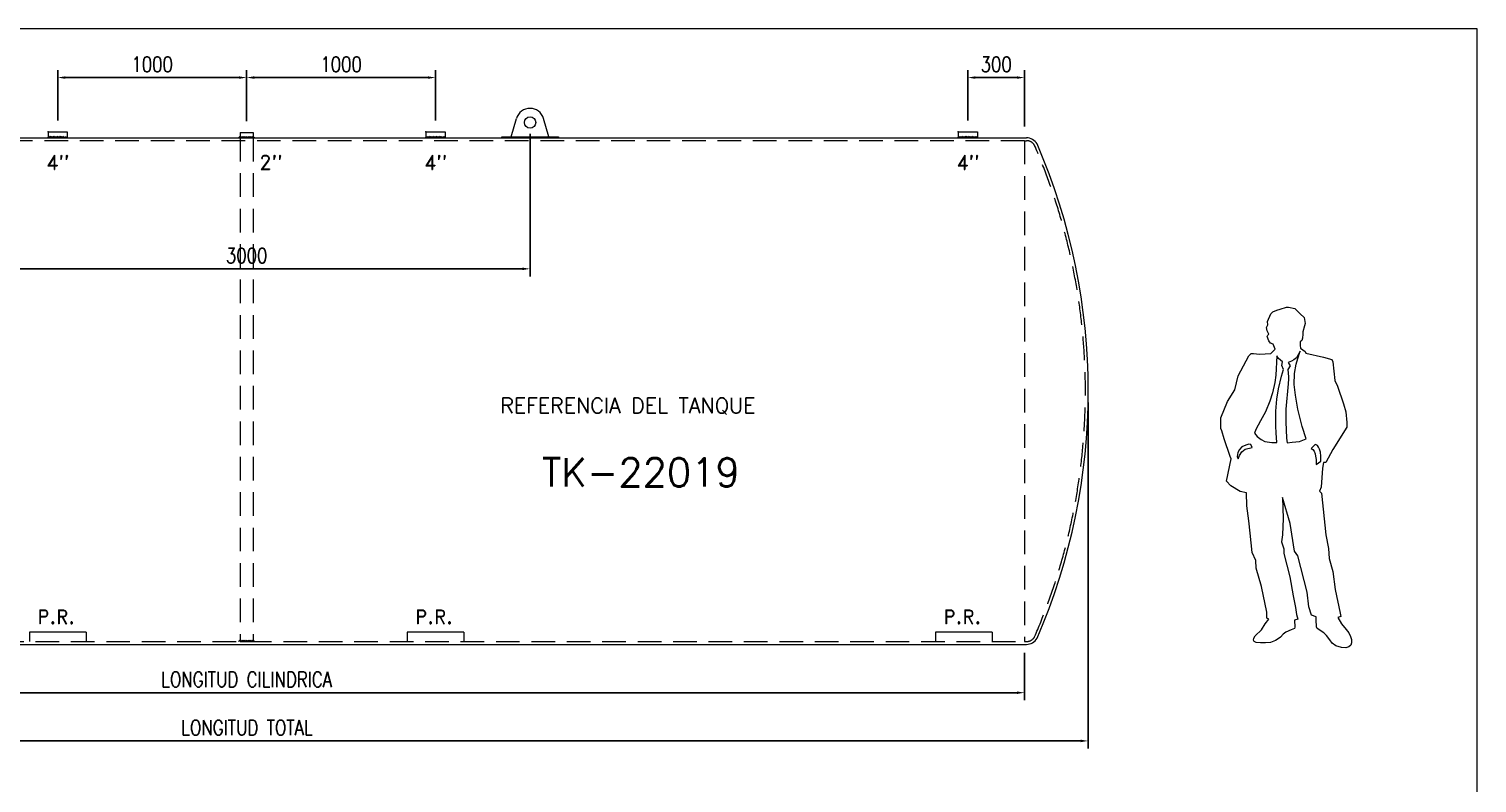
# Model space of a CAD drawing. Extents: x 174420 to 213214, y -41877 to -13498.
# Drawn here: x 205550 to 213214, y -24737 to -20748 of the extents above; entities that cross this region are included whole.
import ezdxf
from ezdxf.enums import TextEntityAlignment as Align

# ---------------------------------------------------------------- set-up
doc = ezdxf.new("R2010")
doc.units = 0
doc.header["$LTSCALE"] = 500
doc.header["$MEASUREMENT"] = 0
doc.linetypes.add('HIDDEN', pattern=[0.375, 0.25, -0.125])
doc.layers.get('0').update_dxf_attribs({"linetype": 'CONTINUOUS', "lineweight": 9})
for name, color, linetype, lineweight in [('COTA', 2, 'CONTINUOUS', 9), ('COTAS', 2, 'CONTINUOUS', 9), ('dibujo', 7, 'CONTINUOUS', 30), ('FIBRA', 3, 'CONTINUOUS', 20), ('INVISIBLE', 1, 'HIDDEN', 9), ('TEXTO', 6, 'CONTINUOUS', 9)]:
    doc.layers.add(name, color=color, linetype=linetype, lineweight=lineweight)
doc.styles.add('ROMAND', font='romand')
doc.styles.get("Standard").update_dxf_attribs({"font": 'SIMPLEX.shx', "width": 0.8, "height": 80})
doc.dimstyles.get("Standard").update_dxf_attribs({"dimtxt": 0.18, "dimasz": 0.18, "dimexe": 0.18, "dimexo": 0.0625, "dimgap": 0.09, "dimtad": 0, "dimtih": 1, "dimtoh": 1, "dimdec": 4, "dimzin": 0, "dimdsep": 46, "dimtxsty": 'Standard', "dimcen": 0.09, "dimadec": 0, "dimazin": 0, "dimtfac": 1, "dimtdec": 4, "dimtofl": 0, "dimtmove": 0, "dimatfit": 3, "dimfxl": 1, "dimtolj": 1, "dimtzin": 0, "dimarcsym": 0})

# ---------------------------------------------------------------- blocks, each defined once
blk = doc.blocks.new('*D265')
at = {"layer": 'COTAS', "color": 0, "lineweight": -2, "transparency": 16777216}
for p, q in [((205701.7, -21232.5), (205701.7, -20965.1)), ((206701.7, -21235.4), (206701.7, -20965.1)), ((205741.7, -21005.1), (206661.7, -21005.1))]:
    blk.add_line(p, q, dxfattribs=at)
at = {"layer": 'COTAS', "color": 0, "transparency": 16777216}
for points in [[(205741.7, -20998.5), (205741.7, -21011.8), (205701.7, -21005.1)], [(206661.7, -20998.5), (206661.7, -21011.8), (206701.7, -21005.1)]]:
    blk.add_solid(points, dxfattribs=at)
at = {"layer": 'COTAS', "color": 0, "lineweight": 9, "transparency": 16777216, "insert": (206201.7, -20935.1), "char_height": 80, "attachment_point": 5}
blk.add_mtext('\\A1;1000', dxfattribs=at)
blk = doc.blocks.new('*D266')
at = {"layer": 'COTAS', "color": 0, "lineweight": -2, "transparency": 16777216}
for p, q in [((206701.7, -21235.4), (206701.7, -20965.1)), ((207701.7, -21232.5), (207701.7, -20965.1)), ((207661.7, -21005.1), (206741.7, -21005.1))]:
    blk.add_line(p, q, dxfattribs=at)
at = {"layer": 'COTAS', "color": 0, "transparency": 16777216}
for points in [[(206741.7, -20998.5), (206741.7, -21011.8), (206701.7, -21005.1)], [(207661.7, -20998.5), (207661.7, -21011.8), (207701.7, -21005.1)]]:
    blk.add_solid(points, dxfattribs=at)
at = {"layer": 'COTAS', "color": 0, "lineweight": 9, "transparency": 16777216, "insert": (207201.7, -20935.1), "char_height": 80, "attachment_point": 5}
blk.add_mtext('\\A1;1000', dxfattribs=at)
blk = doc.blocks.new('*D267')
at = {"layer": 'COTAS', "color": 0, "lineweight": -2, "transparency": 16777216}
for p, q in [((210519.2, -21232.5), (210519.2, -20965.1)), ((210819.2, -21263.9), (210819.2, -20965.1)), ((210559.2, -21005.1), (210779.2, -21005.1))]:
    blk.add_line(p, q, dxfattribs=at)
at = {"layer": 'COTAS', "color": 0, "transparency": 16777216}
for points in [[(210559.2, -20998.5), (210559.2, -21011.8), (210519.2, -21005.1)], [(210779.2, -20998.5), (210779.2, -21011.8), (210819.2, -21005.1)]]:
    blk.add_solid(points, dxfattribs=at)
at = {"layer": 'COTAS', "color": 0, "lineweight": 9, "transparency": 16777216, "insert": (210669.2, -20935.1), "char_height": 80, "attachment_point": 5}
blk.add_mtext('\\A1;300', dxfattribs=at)
blk = doc.blocks.new('*D268')
at = {"layer": 'COTAS', "color": 0, "lineweight": -2, "transparency": 16777216}
for p, q in [((202584.2, -24048.6), (202584.2, -24299.3)), ((210819.2, -24048.6), (210819.2, -24299.3)), ((202624.2, -24259.3), (210779.2, -24259.3))]:
    blk.add_line(p, q, dxfattribs=at)
at = {"layer": 'COTAS', "color": 0, "transparency": 16777216}
for points in [[(202624.2, -24252.6), (202624.2, -24266), (202584.2, -24259.3)], [(210779.2, -24252.6), (210779.2, -24266), (210819.2, -24259.3)]]:
    blk.add_solid(points, dxfattribs=at)
at = {"layer": 'COTAS', "color": 0, "transparency": 16777216, "insert": (206701.7, -24189.3), "char_height": 80, "attachment_point": 5}
blk.add_mtext('\\A1;LONGITUD CILINDRICA', dxfattribs=at)
blk = doc.blocks.new('*D270')
at = {"layer": 'COTAS', "color": 0, "lineweight": -2, "transparency": 16777216}
for p, q in [((205201.7, -21302.9), (205201.7, -22056.9)), ((208201.7, -21302.9), (208201.7, -22056.9)), ((205241.7, -22016.9), (208161.7, -22016.9))]:
    blk.add_line(p, q, dxfattribs=at)
at = {"layer": 'COTAS', "color": 0, "transparency": 16777216}
for points in [[(205241.7, -22010.2), (205241.7, -22023.6), (205201.7, -22016.9)], [(208161.7, -22010.2), (208161.7, -22023.6), (208201.7, -22016.9)]]:
    blk.add_solid(points, dxfattribs=at)
at = {"layer": 'COTAS', "color": 0, "transparency": 16777216, "insert": (206701.7, -21946.9), "char_height": 80, "attachment_point": 5}
blk.add_mtext('\\A1;3000', dxfattribs=at)
blk = doc.blocks.new('*D273')
at = {"layer": 'COTA', "color": 0, "lineweight": -2, "transparency": 16777216}
for p, q in [((202250.8, -22723.7), (202250.8, -24554.4)), ((211156.2, -22723.7), (211156.2, -24554.4)), ((202290.8, -24514.4), (211116.2, -24514.4))]:
    blk.add_line(p, q, dxfattribs=at)
at = {"layer": 'COTA', "color": 0, "transparency": 16777216}
for points in [[(202290.8, -24507.7), (202290.8, -24521.1), (202250.8, -24514.4)], [(211116.2, -24507.7), (211116.2, -24521.1), (211156.2, -24514.4)]]:
    blk.add_solid(points, dxfattribs=at)
at = {"layer": 'COTA', "color": 0, "transparency": 16777216, "insert": (206703.5, -24444.4), "char_height": 80, "attachment_point": 5}
blk.add_mtext('\\A1;LONGITUD TOTAL', dxfattribs=at)
blk = doc.blocks.new('hombre')
at = {"color": 0, "linetype": 'Continuous'}
for points in [[(-7.61, 8.02), (-8.65, 8.49), (-8.65, 11.77), (-11.37, 25.36), (-14.19, 34.92), (-14.46, 38.98), (-16.3, 43.31), (-17.38, 53.5), (-18.15, 60.08), (-19.15, 67.89), (-19.42, 74.87), (-22.74, 75.51), (-27.64, 78.53), (-29.92, 81.04), (-27.44, 92.78), (-28.08, 94.06), (-31.13, 103.35), (-32.4, 107.68), (-33.04, 108.89), (-33.04, 114.45), (-29.35, 123.14), (-25.59, 129.31), (-23.75, 136.73), (-18.15, 147.29), (-16.94, 148.5), (-15.7, 148.5), (-12.45, 148.13), (-6.41, 148.5), (-4.76, 150.31), (-4.26, 150.82), (-5.23, 153.43), (-6.68, 154), (-7.51, 155.21), (-8.35, 157.53), (-8.05, 158.3), (-7.51, 158.83), (-8.35, 160.58), (-8.76, 162.26), (-8.12, 163.73), (-8.25, 165.54), (-6.41, 169.53), (-5.5, 170.54), (-3.29, 171.41), (-1.54, 171.92), (1.81, 173.06), (2.88, 173.06), (6.14, 172.32), (7.18, 171.41), (9.06, 169.5), (11.2, 167.52), (11.67, 164.47), (11.37, 163.13), (10.53, 160.04), (10.53, 158.7), (10.33, 156.59), (9.86, 155.45), (8.96, 154.77), (8.96, 152.83), (9.26, 151.42), (11.67, 149.58), (12.11, 148.74), (21.44, 146.62), (25.73, 145.45), (26.37, 144.17), (27.31, 134.25), (28.81, 131.19), (31.93, 121.93), (33.21, 117.61), (33.81, 111.97), (33.81, 109.52), (26.37, 97.75), (22.61, 90.94), (21.33, 90.97), (20.8, 87.85), (20.09, 77.86), (19.32, 75.64), (20.33, 74.67), (22.61, 52.6), (24.05, 45.32), (24.39, 40.12), (26.33, 33.24), (27.64, 23.68), (30.22, 11.1), (30.56, 9.46), (29.05, 8.92), (30.83, 5.6), (33.41, 2.55), (34.72, 0.74), (35.73, -1.17), (36.19, -2.68), (36.19, -4.56), (35.86, -5.7), (34.85, -6.64), (33.21, -7.21), (30.83, -7.01), (27.94, -6.17), (25.93, -4.66), (24.72, -2.99), (23.05, -0.64), (21.64, 0.84), (18.05, 3.15), (17.71, 3.92), (17.71, 5.17), (17.58, 6.41), (17.58, 8.18), (17.58, 9.16), (14.96, 10.13), (13.65, 14.52), (12.78, 22.27), (7.82, 41.43), (5.97, 43.94), (3.79, 58.7), (-0.23, 72.39), (-0.03, 61.29), (-0.23, 52.6), (-0.87, 48.87), (0.37, 45.15), (0.37, 42.7), (3.49, 30.32), (5.33, 20.4), (6.57, 14.22), (7.18, 10.5), (7.82, 8.02), (5.97, 7.41), (6.14, 3.79), (5.97, 3.09), (4.29, 2.38), (1.44, 1.14), (0, 0), (-1.31, -1.51), (-2.52, -2.48), (-3.96, -3.32), (-6.68, -4.33), (-9.36, -4.56), (-11.87, -4.6), (-14.22, -4.39), (-15.33, -3.82), (-15.7, -3.12), (-15.46, -2.08), (-14.83, -0.77), (-11.44, 2.31), (-9.53, 5.57), (-7.61, 8.02)], [(-3.32, 147.29), (-3.89, 137.06), (-4.39, 133.24), (-5.67, 127.74), (-7.04, 123.31), (-9.29, 117.64), (-11.87, 112.91), (-14.46, 108.28), (-15.1, 106.4), (-13.79, 104.56), (-11.57, 102.98), (-9.59, 102.01), (-5.94, 101.51), (-3.32, 101.47), (-3.72, 106.6), (-3.92, 110.13), (-3.89, 118.01), (-3.32, 124.38), (-2.38, 129.85), (-0.87, 136.56), (0.27, 140.05), (-0.74, 142.26), (-0.23, 144.17), (-1.44, 144.95), (-2.38, 145.85), (-3.32, 147.29)], [(9.02, 149.71), (7.01, 146.29), (5.74, 145.28), (4.49, 144.44), (2.65, 143.77), (3.82, 141.96), (2.52, 140.05), (2.88, 136.29), (2.88, 135.12), (2.62, 132.57), (1.48, 119.18), (1.48, 112.41), (1.88, 103.82), (2.11, 101.37), (4.8, 101.64), (8.76, 102.08), (12.14, 103.35), (10.1, 109.86), (7.82, 119.18), (6.51, 126.46), (5.94, 132.17), (6, 137.97), (6.94, 142.97), (7.78, 145.99), (9.02, 149.71)], [(-23.75, 92.78), (-23.15, 94.66), (-21.87, 96.51), (-19.99, 97.92), (-16.34, 98.89), (-17.11, 100.37), (-18.05, 100.5), (-19.76, 100.06), (-21.8, 99.09), (-23.15, 97.75), (-23.88, 96.14), (-24.35, 94.06), (-23.75, 92.78)], [(14.83, 98.32), (15.67, 97.82), (16.44, 96.81), (16.91, 95.47), (17.21, 94.26), (17.58, 92.42), (17.58, 89.83), (20.03, 91.64), (20.03, 94.23), (19.76, 96.31), (19.25, 97.95), (18.82, 98.99), (18.15, 99.83), (17.51, 100.3), (16.91, 100.47), (14.83, 98.32)]]:
    blk.add_lwpolyline(points, dxfattribs=at)

msp = doc.modelspace()

# ---------------------------------------------------------------- linework, layer by layer
at = {"lineweight": 9}
for p, q in [((205650.9, -21292.5), (205752.5, -21292.5)), ((205650.9, -21292.5), (205650.9, -21323.9)), ((205752.5, -21292.5), (205752.5, -21323.9)), ((206666.8, -21295.4), (206666.8, -21323.9)), ((206666.8, -21295.4), (206736.6, -21295.4)), ((206736.6, -21295.4), (206736.6, -21323.9)), ((207650.9, -21292.5), (207752.5, -21292.5)), ((207650.9, -21292.5), (207650.9, -21323.9)), ((207752.5, -21292.5), (207752.5, -21323.9)), ((210468.4, -21292.5), (210570, -21292.5)), ((210468.4, -21292.5), (210468.4, -21323.9)), ((210570, -21292.5), (210570, -21323.9)), ((202584.2, -21323.9), (210819.2, -21323.9)), ((205752.5, -21323.9), (205650.9, -21323.9)), ((206666.8, -21323.9), (206736.6, -21323.9)), ((207752.5, -21323.9), (207650.9, -21323.9)), ((210570, -21323.9), (210468.4, -21323.9)), ((210819.2, -21323.9), (210829.2, -21323.9)), ((206666.8, -23988.6), (206736.6, -23988.6)), ((202584.2, -24003.6), (210819.2, -24003.6)), ((210819.2, -24003.6), (210829.2, -24003.6))]:
    msp.add_line(p, q, dxfattribs=at)
for centre, radius, start, end in [((210829.2, -21388.9), 65, 30, 90), ((207863.6, -22663.7), 3292.6, 336.6061, 23.3939), ((210829.2, -23938.6), 65, 270, 330)]:
    msp.add_arc(centre, radius, start, end, dxfattribs=at)
at = {"color": 0, "linetype": 'ByBlock', "lineweight": 9}
for p in [(205650.9, -21292.5), (207650.9, -21292.5), (210468.4, -21292.5)]:
    msp.add_point(p, dxfattribs=at)
at = {"layer": 'COTAS', "lineweight": 9}
for p, q in [((205655.4, -21316.5), (205647.7, -21323.9)), ((205661.2, -21316.5), (205653.5, -21323.9)), ((205666.5, -21316.5), (205658.8, -21323.9)), ((205672.5, -21316.5), (205664.8, -21323.9)), ((205678.8, -21316.5), (205671, -21323.9)), ((205684.1, -21316.5), (205676.3, -21323.9)), ((205690.3, -21316.5), (205682.5, -21323.9)), ((205695.9, -21316.5), (205688.2, -21323.9)), ((205702.2, -21316.5), (205694.4, -21323.9)), ((205707.7, -21316.5), (205700, -21323.9)), ((205714, -21316.5), (205706.2, -21323.9)), ((205719.6, -21316.5), (205711.9, -21323.9)), ((205725.8, -21316.5), (205718.1, -21323.9)), ((205731.8, -21316.5), (205724.1, -21323.9)), ((205736.6, -21317.8), (205730.3, -21323.9)), ((205743.1, -21317.8), (205736.7, -21323.9)), ((205748.5, -21317.8), (205742.2, -21323.9)), ((205748.5, -21317.8), (205742.2, -21323.9)), ((205753.7, -21317.8), (205747.4, -21323.9)), ((205753.7, -21317.8), (205747.4, -21323.9)), ((206666.5, -21316.5), (206658.8, -21323.9)), ((206666.8, -21317.8), (206673.1, -21323.9)), ((206671.6, -21316.5), (206679.4, -21323.9)), ((206677.6, -21316.5), (206685.4, -21323.9)), ((206683.8, -21316.5), (206691.6, -21323.9)), ((206689.5, -21316.5), (206697.2, -21323.9)), ((206695.7, -21316.5), (206703.5, -21323.9)), ((206701.3, -21316.5), (206709, -21323.9)), ((206707.5, -21316.5), (206715.3, -21323.9)), ((206713.2, -21316.5), (206720.9, -21323.9)), ((206719.4, -21316.5), (206727.1, -21323.9)), ((206724.7, -21316.5), (206732.4, -21323.9)), ((206730.9, -21316.5), (206738.7, -21323.9)), ((206736.9, -21316.5), (206744.7, -21323.9)), ((207655.4, -21316.5), (207647.7, -21323.9)), ((207661.2, -21316.5), (207653.5, -21323.9)), ((207666.5, -21316.5), (207658.8, -21323.9)), ((207672.5, -21316.5), (207664.8, -21323.9)), ((207678.8, -21316.5), (207671, -21323.9)), ((207684.1, -21316.5), (207676.3, -21323.9)), ((207690.3, -21316.5), (207682.5, -21323.9)), ((207695.9, -21316.5), (207688.2, -21323.9)), ((207702.2, -21316.5), (207694.4, -21323.9)), ((207707.7, -21316.5), (207700, -21323.9)), ((207714, -21316.5), (207706.2, -21323.9)), ((207719.6, -21316.5), (207711.9, -21323.9)), ((207725.8, -21316.5), (207718.1, -21323.9)), ((207731.8, -21316.5), (207724.1, -21323.9)), ((207736.6, -21317.8), (207730.3, -21323.9)), ((207743.1, -21317.8), (207736.7, -21323.9)), ((207748.5, -21317.8), (207742.2, -21323.9)), ((207748.5, -21317.8), (207742.2, -21323.9)), ((207753.7, -21317.8), (207747.4, -21323.9)), ((207753.7, -21317.8), (207747.4, -21323.9)), ((210472.9, -21316.5), (210465.2, -21323.9)), ((210478.7, -21316.5), (210471, -21323.9)), ((210484, -21316.5), (210476.3, -21323.9)), ((210490, -21316.5), (210482.3, -21323.9)), ((210496.3, -21316.5), (210488.5, -21323.9)), ((210501.6, -21316.5), (210493.8, -21323.9)), ((210507.8, -21316.5), (210500, -21323.9)), ((210513.4, -21316.5), (210505.7, -21323.9)), ((210519.7, -21316.5), (210511.9, -21323.9)), ((210525.2, -21316.5), (210517.5, -21323.9)), ((210531.5, -21316.5), (210523.7, -21323.9)), ((210537.1, -21316.5), (210529.4, -21323.9)), ((210543.3, -21316.5), (210535.6, -21323.9)), ((210549.3, -21316.5), (210541.6, -21323.9)), ((210554.1, -21317.8), (210547.8, -21323.9)), ((210560.6, -21317.8), (210554.2, -21323.9)), ((210566, -21317.8), (210559.7, -21323.9)), ((210566, -21317.8), (210559.7, -21323.9)), ((210571.2, -21317.8), (210564.9, -21323.9)), ((210571.2, -21317.8), (210564.9, -21323.9)), ((205551.7, -23938.6), (205551.7, -23988.6)), ((205851.7, -23938.6), (205551.7, -23938.6)), ((205851.7, -23938.6), (205851.7, -23988.6)), ((206666.5, -23981.1), (206658.8, -23988.6)), ((206666.8, -23982.5), (206673.1, -23988.6)), ((206671.6, -23981.1), (206679.4, -23988.6)), ((206677.6, -23981.1), (206685.4, -23988.6)), ((206683.8, -23981.1), (206691.6, -23988.6)), ((206689.5, -23981.1), (206697.2, -23988.6)), ((206695.7, -23981.1), (206703.5, -23988.6)), ((206701.3, -23981.1), (206709, -23988.6)), ((206707.5, -23981.1), (206715.3, -23988.6)), ((206713.2, -23981.1), (206720.9, -23988.6)), ((206719.4, -23981.1), (206727.1, -23988.6)), ((206724.7, -23981.1), (206732.4, -23988.6)), ((206730.9, -23981.1), (206738.7, -23988.6)), ((206736.9, -23981.1), (206744.7, -23988.6)), ((207551.7, -23938.6), (207551.7, -23988.6)), ((207851.7, -23938.6), (207551.7, -23938.6)), ((207851.7, -23938.6), (207851.7, -23988.6)), ((210648.1, -23938.6), (210348.1, -23938.6)), ((210348.1, -23938.6), (210348.1, -23988.6)), ((210648.1, -23938.6), (210648.1, -23988.6))]:
    msp.add_line(p, q, dxfattribs=at)
for points in [[(205650.9, -21316.1), (205650.9, -21323.9), (205642.5, -21323.9)], [(205752.5, -21316.1), (205752.5, -21323.9), (205760.9, -21323.9)], [(206666.8, -21316.1), (206666.8, -21323.9), (206658.4, -21323.9)], [(206736.6, -21316.1), (206736.6, -21323.9), (206745, -21323.9)], [(207650.9, -21316.1), (207650.9, -21323.9), (207642.5, -21323.9)], [(207752.5, -21316.1), (207752.5, -21323.9), (207760.9, -21323.9)], [(210468.4, -21316.1), (210468.4, -21323.9), (210460, -21323.9)], [(210570, -21316.1), (210570, -21323.9), (210578.4, -21323.9)], [(206666.8, -23980.8), (206666.8, -23988.6), (206658.4, -23988.6)], [(206736.6, -23980.8), (206736.6, -23988.6), (206745, -23988.6)]]:
    msp.add_solid(points, dxfattribs=at)
at = {"layer": 'dibujo', "lineweight": 9}
for p, q in [((208101.7, -21317.9), (208129.7, -21221.9)), ((208301.7, -21317.9), (208273.7, -21221.9)), ((208051.7, -21317.9), (208351.7, -21317.9)), ((208351.7, -21323.9), (208051.7, -21323.9)), ((208101.7, -21317.9), (208301.7, -21317.9)), ((208351.7, -21317.9), (208351.7, -21323.9))]:
    msp.add_line(p, q, dxfattribs=at)
at = {"layer": 'dibujo'}
msp.add_line((208051.7, -21317.9), (208051.7, -21323.9), dxfattribs=at)
at = {"layer": 'dibujo', "lineweight": 9}
msp.add_circle((208201.7, -21242.9), 30, dxfattribs=at)
msp.add_arc((208201.7, -21242.9), 75, 16.2602, 163.7398, dxfattribs=at)
at = {"layer": 'FIBRA', "lineweight": 9}
for p, q in [((213214.1, -20748), (201312, -20748)), ((213214.1, -29821), (213214.1, -20748))]:
    msp.add_line(p, q, dxfattribs=at)
at = {"layer": 'INVISIBLE', "lineweight": 9}
for p, q in [((210819.2, -21338.9), (202584.2, -21338.9)), ((206666.8, -21323.9), (206666.8, -23988.6)), ((206736.6, -21323.9), (206736.6, -23988.6)), ((210819.2, -21338.9), (210819.2, -23988.6)), ((210819.2, -21338.9), (210829.2, -21338.9)), ((202584.2, -23988.6), (210819.2, -23988.6)), ((210819.2, -23988.6), (210829.2, -23988.6))]:
    msp.add_line(p, q, dxfattribs=at)
for centre, radius, start, end in [((210829.2, -21388.9), 50, 30, 90), ((207863.9, -22663.7), 3277.4, 336.63356, 23.36644), ((210829.2, -23938.6), 50, 270, 330)]:
    msp.add_arc(centre, radius, start, end, dxfattribs=at)

# ---------------------------------------------------------------- block references
at = {"layer": 'COTAS', "lineweight": 9, "xscale": 10, "yscale": 10, "zscale": 10}
msp.add_blockref('hombre', (212187.6, -23950.3), dxfattribs=at)

# ---------------------------------------------------------------- texts
at = {"layer": 'TEXTO', "lineweight": 9, "style": 'ROMAND'}
for s, p in [('4"', (205701.7, -21490.6)), ('2"', (206830, -21490.6)), ('4"', (207701.7, -21490.6)), ('4"', (210519.2, -21490.6))]:
    msp.add_text(s, height=75, dxfattribs=at).set_placement(p, align=Align.CENTER)
at = {"layer": 'TEXTO', "lineweight": 9}
for s, height, p in [('REFERENCIA DEL TANQUE', 80, (208044.6, -22780.2)), ('TK-22019', 150, (208264.4, -23168.8))]:
    msp.add_text(s, height=height, dxfattribs=at).set_placement(p)
at = {"layer": 'TEXTO', "lineweight": 9, "style": 'ROMAND'}
for p in [(205593.6, -23895.6), (207593.6, -23895.6), (210390, -23895.6)]:
    msp.add_text('P.R.', height=75, dxfattribs=at).set_placement(p)

# ---------------------------------------------------------------- dimensions: what is measured, and where the dimension line sits
at = {"layer": 'COTA'}
dim = msp.add_linear_dim(base=(211156.2, -24514.4), p1=(202250.8, -22663.7), p2=(211156.2, -22663.7), text='LONGITUD TOTAL', dimstyle='Standard', override={"dimscale": 10, "dimtxt": 80, "dimasz": 4, "dimexe": 4, "dimexo": 6, "dimgap": 3, "dimtad": 1, "dimtih": 0, "dimtoh": 0, "dimdec": 0, "dimcen": 1, "dimdle": 1, "dimtdec": 0}, dxfattribs=at)
dim.commit()
dim.dimension.update_dxf_attribs({"geometry": '*D273', "text_midpoint": (206703.5, -24444.4)})
at = {"layer": 'COTAS', "lineweight": 9}
for base, p1, p2, picture, middle in [((206701.7, -21005.1), (205701.7, -21292.5), (206701.7, -21295.4), '*D265', (206201.7, -20935.1)), ((206701.7, -21005.1), (207701.7, -21292.5), (206701.7, -21295.4), '*D266', (207201.7, -20935.1)), ((210819.2, -21005.1), (210519.2, -21292.5), (210819.2, -21323.9), '*D267', (210669.2, -20935.1))]:
    dim = msp.add_linear_dim(base=base, p1=p1, p2=p2, dimstyle='Standard', override={"dimscale": 10, "dimtxt": 80, "dimasz": 4, "dimexe": 4, "dimexo": 6, "dimgap": 3, "dimtad": 1, "dimtih": 0, "dimtoh": 0, "dimdec": 0, "dimcen": 1, "dimdle": 1, "dimtdec": 0}, dxfattribs=at)
    dim.commit()
    dim.dimension.update_dxf_attribs({"geometry": picture, "text_midpoint": middle})
at = {"layer": 'COTAS'}
dim = msp.add_linear_dim(base=(208201.7, -22016.9), p1=(205201.7, -21242.9), p2=(208201.7, -21242.9), dimstyle='Standard', override={"dimscale": 10, "dimtxt": 80, "dimasz": 4, "dimexe": 4, "dimexo": 6, "dimgap": 3, "dimtad": 1, "dimtih": 0, "dimtoh": 0, "dimdec": 0, "dimcen": 1, "dimdle": 1, "dimtdec": 0}, dxfattribs=at)
dim.commit()
dim.dimension.update_dxf_attribs({"geometry": '*D270', "text_midpoint": (206701.7, -22016.9), "dimtype": 160})
dim = msp.add_linear_dim(base=(210819.2, -24259.3), p1=(202584.2, -23988.6), p2=(210819.2, -23988.6), text='LONGITUD CILINDRICA', dimstyle='Standard', override={"dimscale": 10, "dimtxt": 80, "dimasz": 4, "dimexe": 4, "dimexo": 6, "dimgap": 3, "dimtad": 1, "dimtih": 0, "dimtoh": 0, "dimdec": 0, "dimcen": 1, "dimdle": 1, "dimtdec": 0}, dxfattribs=at)
dim.commit()
dim.dimension.update_dxf_attribs({"geometry": '*D268', "text_midpoint": (206701.7, -24259.3), "dimtype": 160})

doc.saveas('drawing.dxf')
